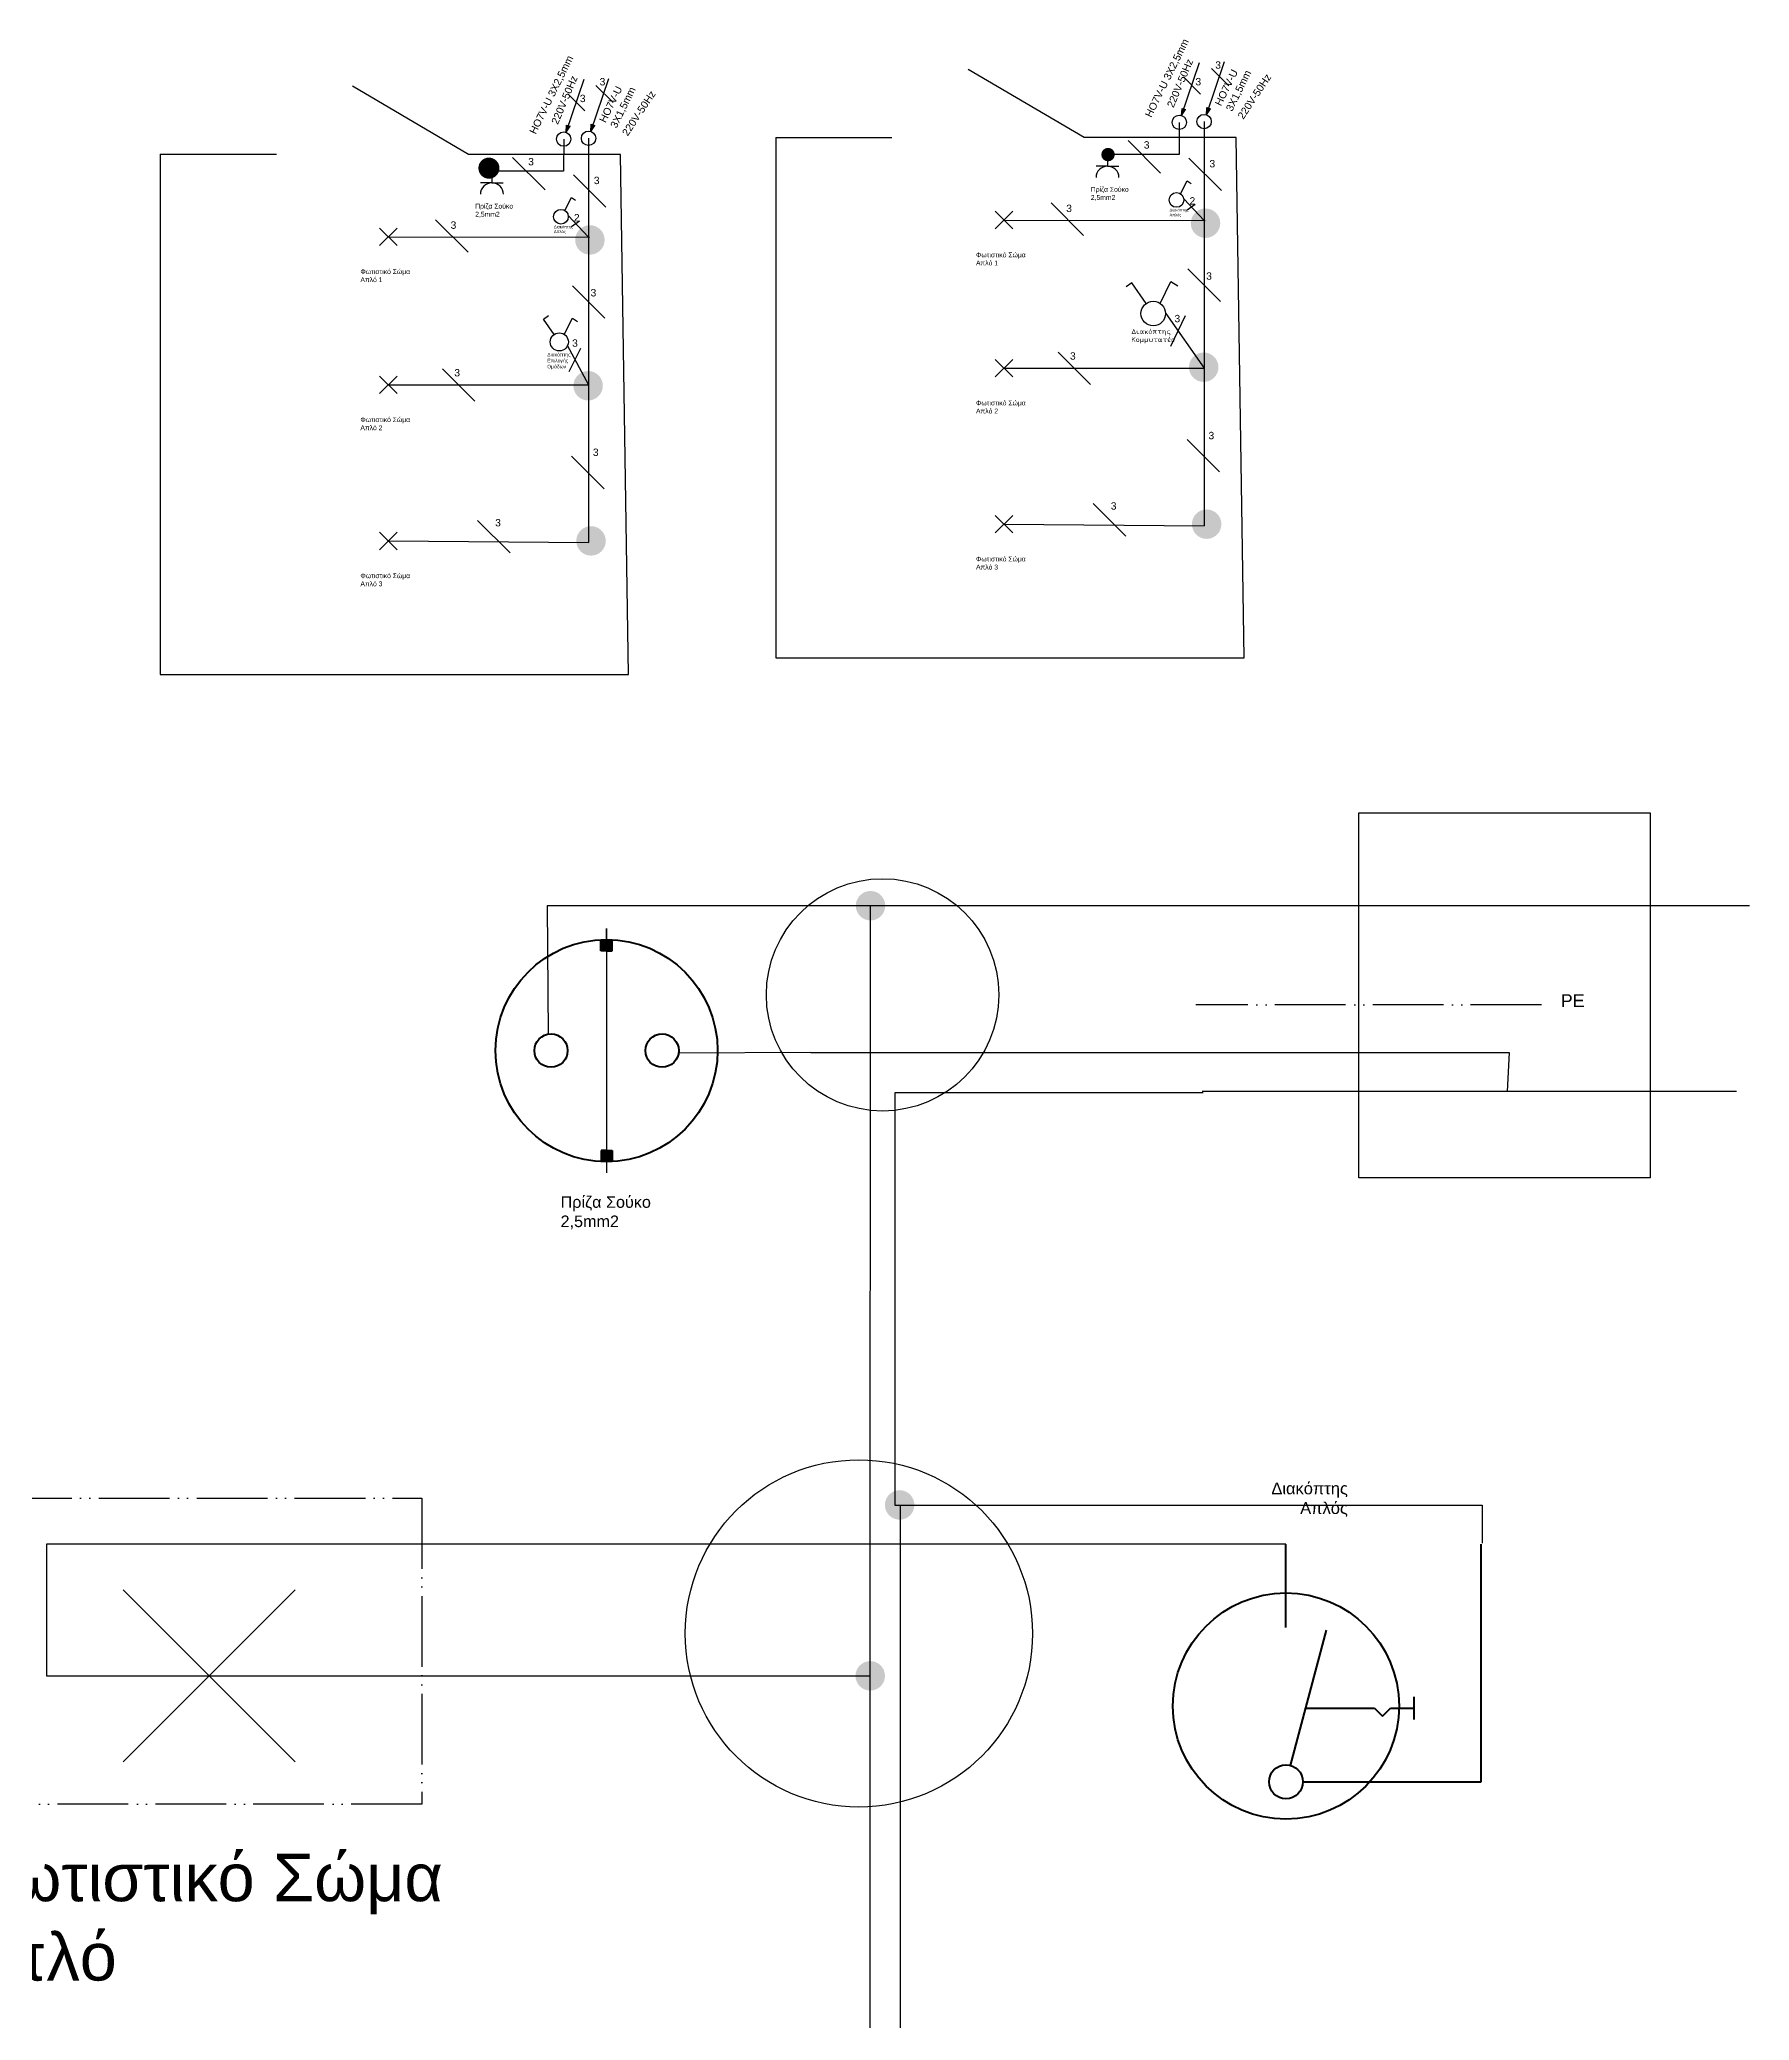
# Model space of a CAD drawing. Header units: millimetres. Extents: x 81094 to 82884, y 57169 to 58499.
# Drawn here: x 81405 to 81985, y 57827 to 58499 of the extents above; entities that cross this region are included whole.
import ezdxf

# ---------------------------------------------------------------- set-up
doc = ezdxf.new("R2010")
doc.units = ezdxf.units.MM
doc.linetypes.add('ACAD_ISO05W100', pattern=[33, 24, -3, 0, -3, 0, -3])
for name, color, linetype, lineweight in [('2S', 7, 'Continuous', 200), ('S', 7, 'Continuous', 100), ('S_2', 7, 'Continuous', 50), ('S_4', 7, 'Continuous', 25)]:
    doc.layers.add(name, color=color, linetype=linetype, lineweight=lineweight)
doc.styles.get("Standard").update_dxf_attribs({"font": 'arial.ttf'})

msp = doc.modelspace()

# ---------------------------------------------------------------- hatches: boundary and pattern name
h = msp.add_hatch(color=256)
h.dxf.hatch_style = 1
h.paths.add_polyline_path([(81583.49, 58467.15), (81584.84, 58469.18), (81584.24, 58469.39)])
h.paths.add_polyline_path([(81583.49, 58467.15), (81584.24, 58469.39), (81583.65, 58469.59)])
h = msp.add_hatch(color=256)
h.dxf.hatch_style = 1
h.paths.add_polyline_path([(81591.91, 58467.43), (81593.26, 58469.46), (81592.66, 58469.66)])
h.paths.add_polyline_path([(81591.91, 58467.43), (81592.66, 58469.66), (81592.07, 58469.86)])
h = msp.add_hatch(color=256)
h.dxf.hatch_style = 1
h.paths.add_polyline_path([(81792.32, 58472.83), (81793.67, 58474.86), (81793.08, 58475.06)])
h.paths.add_polyline_path([(81792.32, 58472.83), (81793.08, 58475.06), (81792.48, 58475.27)])
h = msp.add_hatch(color=256)
h.dxf.hatch_style = 1
h.paths.add_polyline_path([(81800.74, 58473.1), (81802.09, 58475.13), (81801.5, 58475.34)])
h.paths.add_polyline_path([(81800.74, 58473.1), (81801.5, 58475.34), (81800.9, 58475.54)])
at = {"true_color": 0x000000}
h = msp.add_hatch(color=18, dxfattribs=at)
h.dxf.hatch_style = 1
edge = h.paths.add_edge_path()
edge.add_arc((81557.33, 58454.99), 3.58, 0, 360)
h = msp.add_hatch(color=18, dxfattribs=at)
h.dxf.hatch_style = 1
edge = h.paths.add_edge_path()
edge.add_arc((81767.36, 58459.59), 2.29, 0, 360)
h = msp.add_hatch(color=18, dxfattribs=at)
h.dxf.hatch_style = 1
edge = h.paths.add_edge_path()
edge.add_arc((81591.59, 58430.64), 5, 0, 360)
h = msp.add_hatch(color=18, dxfattribs=at)
h.dxf.hatch_style = 1
edge = h.paths.add_edge_path()
edge.add_arc((81800.42, 58436.31), 5, 0, 360)
h = msp.add_hatch(color=18, dxfattribs=at)
h.dxf.hatch_style = 1
edge = h.paths.add_edge_path()
edge.add_arc((81799.81, 58387.46), 5, 0, 360)
h = msp.add_hatch(color=18, dxfattribs=at)
h.dxf.hatch_style = 1
edge = h.paths.add_edge_path()
edge.add_arc((81590.98, 58381.17), 5, 0, 360)
h = msp.add_hatch(color=18, dxfattribs=at)
h.dxf.hatch_style = 1
edge = h.paths.add_edge_path()
edge.add_arc((81800.8, 58334.21), 5, 0, 360)
h = msp.add_hatch(color=18, dxfattribs=at)
h.dxf.hatch_style = 1
edge = h.paths.add_edge_path()
edge.add_arc((81591.97, 58328.53), 5, 0, 360)
h = msp.add_hatch(color=18, dxfattribs=at)
h.dxf.hatch_style = 1
edge = h.paths.add_edge_path()
edge.add_arc((81686.78, 58204.77), 5, 0, 360)
h = msp.add_hatch(color=18, dxfattribs=at)
h.dxf.hatch_style = 1
edge = h.paths.add_edge_path()
edge.add_arc((81696.66, 58001.47), 5, 0, 360)
h = msp.add_hatch(color=18, dxfattribs=at)
h.dxf.hatch_style = 1
edge = h.paths.add_edge_path()
edge.add_arc((81686.69, 57943.5), 5, 0, 360)
at = {"layer": '2S'}
h = msp.add_hatch(color=256, dxfattribs=at)
h.dxf.hatch_style = 1
h.paths.add_polyline_path([(81597.23, 58193.27, 0.012506), (81595.35, 58193.22), (81595.35, 58189.5), (81597.23, 58189.5)])
h.paths.add_polyline_path([(81599.11, 58193.22, 0.012506), (81597.23, 58193.27), (81597.23, 58189.5), (81599.11, 58189.5)])
h = msp.add_hatch(color=256, dxfattribs=at)
h.dxf.hatch_style = 1
h.paths.add_polyline_path([(81597.23, 58121.69), (81595.37, 58121.69), (81595.37, 58117.97, 0.012373), (81597.23, 58117.93)])
h.paths.add_polyline_path([(81599.13, 58121.69), (81597.25, 58121.69), (81597.23, 58117.93, 0.012638), (81599.13, 58117.97)])

# ---------------------------------------------------------------- linework, layer by layer
for p, q in [((81792.32, 58472.83), (81798.43, 58490.84)), ((81800.74, 58473.1), (81806.85, 58491.12)), ((81583.49, 58467.15), (81589.6, 58485.17)), ((81591.91, 58467.43), (81598.02, 58485.44)), ((81593.65, 58483.06), (81599.5, 58477.21)), ((81792.91, 58485.92), (81798.76, 58480.07)), ((81802.49, 58488.74), (81808.33, 58482.89)), ((81584.08, 58480.24), (81589.92, 58474.39)), ((81583.49, 58467.15), (81583.65, 58469.59)), ((81583.65, 58469.59), (81584.84, 58469.18)), ((81591.91, 58467.43), (81592.07, 58469.86)), ((81591.91, 58467.43), (81593.26, 58469.46)), ((81592.07, 58469.86), (81593.26, 58469.46)), ((81791.53, 58470.52), (81791.48, 58459.67)), ((81792.32, 58472.83), (81792.48, 58475.27)), ((81792.32, 58472.83), (81793.67, 58474.86)), ((81792.48, 58475.27), (81793.67, 58474.86)), ((81799.95, 58470.79), (81799.95, 58454.46)), ((81800.74, 58473.1), (81800.9, 58475.54)), ((81800.74, 58473.1), (81802.09, 58475.13)), ((81800.9, 58475.54), (81802.09, 58475.13)), ((81582.7, 58464.84), (81582.65, 58453.99)), ((81583.49, 58467.15), (81584.84, 58469.18)), ((81591.12, 58465.12), (81591.12, 58448.79)), ((81774.19, 58464.32), (81785.2, 58453.31)), ((81565.36, 58458.65), (81576.37, 58447.64)), ((81791.48, 58459.67), (81767.17, 58459.61)), ((81767.17, 58459.56), (81767.17, 58455.67)), ((81794.8, 58458.38), (81805.81, 58447.37)), ((81558.34, 58450), (81554.45, 58450)), ((81582.65, 58453.99), (81558.34, 58453.93)), ((81558.34, 58453.88), (81558.34, 58450)), ((81558.34, 58450), (81562.22, 58450)), ((81585.97, 58452.7), (81596.98, 58441.7)), ((81767.17, 58455.67), (81763.28, 58455.67)), ((81767.17, 58455.67), (81771.05, 58455.67)), ((81791.97, 58446.26), (81794.17, 58450.73)), ((81794.17, 58450.73), (81795.57, 58449.79)), ((81583.13, 58440.58), (81585.34, 58445.05)), ((81585.34, 58445.05), (81586.73, 58444.11)), ((81748.06, 58443.18), (81759.07, 58432.17)), ((81799.95, 58437.28), (81793.08, 58444.55)), ((81796.92, 58442.65), (81794.16, 58440.77)), ((81539.23, 58437.5), (81550.24, 58426.49)), ((81591.12, 58431.6), (81584.25, 58438.87)), ((81588.09, 58436.98), (81585.33, 58435.1)), ((81729.06, 58440.36), (81735.02, 58434.4)), ((81735.02, 58440.36), (81729.06, 58434.4)), ((81732.04, 58437.38), (81800.32, 58437.28)), ((81520.23, 58434.68), (81526.19, 58428.72)), ((81526.19, 58434.68), (81520.23, 58428.72)), ((81523.21, 58431.7), (81591.49, 58431.6)), ((81775.4, 58416.07), (81773.53, 58414.74)), ((81780.33, 58409.09), (81775.4, 58416.07)), ((81785, 58409.12), (81788.68, 58416.59)), ((81788.68, 58416.59), (81791.01, 58415.02)), ((81794.46, 58420.79), (81805.47, 58409.78)), ((81585.63, 58415.11), (81596.64, 58404.1)), ((81575.84, 58403.72), (81577.59, 58404.95)), ((81579.47, 58398.57), (81575.84, 58403.72)), ((81582.91, 58398.6), (81585.63, 58404.1)), ((81585.63, 58404.1), (81587.35, 58402.95)), ((81786.95, 58405.72), (81799.95, 58387.14)), ((81788.61, 58394.62), (81793.68, 58404.97)), ((81583.86, 58394.89), (81591.12, 58381.47)), ((81584.57, 58386), (81588.46, 58393.96)), ((81729.06, 58390.12), (81735.02, 58384.16)), ((81735.02, 58390.12), (81729.06, 58384.16)), ((81750.39, 58392.6), (81761.4, 58381.6)), ((81520.23, 58384.45), (81526.19, 58378.49)), ((81526.19, 58384.45), (81520.23, 58378.49)), ((81541.56, 58386.93), (81552.57, 58375.92)), ((81732.04, 58387.14), (81799.97, 58387.14)), ((81799.97, 58387.14), (81799.93, 58384.82)), ((81523.21, 58381.47), (81591.14, 58381.47)), ((81591.14, 58381.47), (81591.1, 58379.14)), ((81794.19, 58362.93), (81805.2, 58351.92)), ((81585.36, 58357.25), (81596.37, 58346.24)), ((81553.51, 58335.51), (81564.51, 58324.5)), ((81729.06, 58337.18), (81735.02, 58331.22)), ((81735.02, 58337.18), (81729.06, 58331.22)), ((81762.34, 58341.19), (81773.35, 58330.18)), ((81520.23, 58331.5), (81526.19, 58325.54)), ((81526.19, 58331.5), (81520.23, 58325.54)), ((81433.26, 57972.69), (81491.64, 57914.31)), ((81491.64, 57972.69), (81433.26, 57914.31))]:
    msp.add_line(p, q)
at = {"ltscale": 2}
for p, q in [((81799.95, 58454.5), (81799.95, 58333.67)), ((81591.12, 58448.82), (81591.12, 58327.99)), ((81523.21, 58328.52), (81591.12, 58327.99)), ((81732.04, 58334.2), (81799.95, 58333.67))]:
    msp.add_line(p, q, dxfattribs=at)
at = {"color": 4}
for p, q in [((81796.12, 58204.77), (81577.1, 58204.77)), ((81577.1, 58204.77), (81577.48, 58161.17)), ((81686.69, 57943.5), (81686.78, 58204.77)), ((81984.91, 58204.77), (81795.99, 58204.77)), ((81462.45, 57943.5), (81686.69, 57943.5)), ((81686.69, 57279.62), (81686.69, 57943.5))]:
    msp.add_line(p, q, dxfattribs=at)
at = {"color": 3, "linetype": 'ACAD_ISO05W100'}
msp.add_line((81914.34, 58171.09), (81797.08, 58171.09), dxfattribs=at)
at = {"color": 1}
for p, q in [((81666.51, 58154.97), (81621.65, 58154.73)), ((81666.51, 58154.97), (81903.48, 58154.97)), ((81903.48, 58154.97), (81902.78, 58141.76)), ((81799.65, 58141.3), (81695.05, 58141.3)), ((81695.05, 58141.3), (81695.05, 58001.38)), ((81980.57, 58141.76), (81799.25, 58141.76)), ((81695.05, 58001.38), (81894.24, 58001.38)), ((81696.96, 57692.9), (81696.96, 58001.25)), ((81894.24, 58001.38), (81894.24, 57988.48))]:
    msp.add_line(p, q, dxfattribs=at)
at = {"color": 219, "true_color": 0x642165}
for p, q in [((81827.71, 57988.19), (81407.2, 57988.19)), ((81407.2, 57988.19), (81407.2, 57943.5)), ((81407.2, 57943.5), (81462.45, 57943.5))]:
    msp.add_line(p, q, dxfattribs=at)
at = {"color": 1, "ltscale": 2}
for points in [[(81445.85, 58459.68), (81445.85, 58283.19), (81604.7, 58283.19), (81601.98, 58459.66), (81550.39, 58459.66), (81511.02, 58482.76)], [(81654.68, 58465.36), (81654.68, 58288.87), (81813.53, 58288.87), (81810.81, 58465.34), (81759.22, 58465.34), (81719.85, 58488.44)], [(81654.68, 58465.36), (81694.06, 58465.36)], [(81445.85, 58459.68), (81485.22, 58459.68)]]:
    msp.add_lwpolyline(points, dxfattribs=at)
msp.add_lwpolyline([(81951.25, 58236.27), (81951.25, 58112.43), (81852.45, 58112.43), (81852.45, 58236.27)], close=True)
at = {"color": 3, "linetype": 'ACAD_ISO05W100'}
msp.add_lwpolyline([(81391.83, 58003.78), (81534.57, 58003.78), (81534.57, 57899.91), (81391.83, 57899.91)], close=True, dxfattribs=at)
for centre, radius in [((81791.53, 58470.52), 2.44), ((81799.95, 58470.79), 2.44), ((81582.7, 58464.84), 2.44), ((81591.12, 58465.12), 2.44), ((81790.58, 58444.19), 2.49), ((81581.75, 58438.51), 2.49), ((81782.69, 58405.66), 4.16), ((81581.21, 58396.04), 3.07), ((81690.86, 58174.53), 39.41), ((81682.83, 57957.89), 58.91)]:
    msp.add_circle(centre, radius)
for centre in [(81558.34, 58446.11), (81767.17, 58451.79)]:
    msp.add_arc(centre, 3.89, 0, 180)
at = {"layer": '2S'}
for p, q in [((81595.35, 58189.5), (81595.35, 58193.22)), ((81597.23, 58189.5), (81595.35, 58189.5)), ((81597.23, 58189.5), (81599.11, 58189.5)), ((81599.11, 58189.5), (81599.11, 58193.22)), ((81597.25, 58121.69), (81595.37, 58121.69)), ((81595.37, 58121.69), (81595.37, 58117.97)), ((81597.23, 58117.93), (81597.25, 58121.69)), ((81597.25, 58121.69), (81599.13, 58121.69)), ((81599.13, 58121.69), (81599.13, 58117.97)), ((81829.2, 57913.13), (81841.47, 57958.98))]:
    msp.add_line(p, q, dxfattribs=at)
at = {"layer": 'S'}
for p, q in [((81827.71, 57959.87), (81827.71, 57988.19)), ((81893.94, 57907.57), (81893.94, 57988.19)), ((81871.22, 57928.67), (81871.22, 57936.34)), ((81833.46, 57907.57), (81893.94, 57907.57))]:
    msp.add_line(p, q, dxfattribs=at)
at = {"layer": 'S_2'}
for p, q in [((81834.39, 57932.5), (81850.24, 57932.5)), ((81850.24, 57932.5), (81857.78, 57932.5)), ((81857.78, 57932.5), (81860.49, 57929.79)), ((81860.49, 57929.79), (81863.21, 57932.5)), ((81863.21, 57932.5), (81871.22, 57932.5))]:
    msp.add_line(p, q, dxfattribs=at)
for centre, radius in [((81597.23, 58155.6), 37.67), ((81578.39, 58155.6), 5.65), ((81616.06, 58155.6), 5.65), ((81827.71, 57933.25), 38.36), ((81827.71, 57907.57), 5.75)]:
    msp.add_circle(centre, radius, dxfattribs=at)
at = {"layer": 'S_4'}
for p, q in [((81597.23, 58193.27), (81597.23, 58197.04)), ((81597.23, 58197.04), (81597.23, 58114.16)), ((81597.23, 58117.93), (81597.23, 58114.16))]:
    msp.add_line(p, q, dxfattribs=at)

# ---------------------------------------------------------------- texts
at = {"char_height": 2.5, "attachment_point": 1}
for s, insert, rotation in [('HO7V-U 3Χ2,5mm', (81779.78, 58473.06), 63.80533), ('HO7V-U 3Χ2,5mm', (81570.95, 58467.39), 63.80533), ('220V-50Hz', (81787.23, 58476.25), 67.15011), ('220V-50Hz', (81578.4, 58470.57), 67.15011), ('HO7V-U \\P3Χ1,5mm', (81594.62, 58471.28), 63.87128), ('HO7V-U \\P3Χ1,5mm', (81803.45, 58476.96), 63.87128), ('220V-50Hz', (81811.14, 58472.74), 56.44464), ('220V-50Hz', (81602.31, 58467.06), 56.44464)]:
    msp.add_mtext_dynamic_manual_height_columns(s, width=30.8334, gutter_width=12.5, heights=[0], dxfattribs=dict(at, insert=insert, rotation=rotation))
for s, insert in [('3', (81803.72, 58491.23)), ('3', (81594.89, 58485.55)), ('3', (81797, 58485.57)), ('3', (81588.17, 58479.89)), ('3', (81779.48, 58464.12)), ('3', (81570.65, 58458.45)), ('3', (81801.75, 58457.75)), ('3', (81592.92, 58452.07)), ('3', (81753.16, 58442.6)), ('2', (81794.99, 58445.12)), ('3', (81544.33, 58436.92)), ('2', (81586.16, 58439.44)), ('3', (81800.64, 58419.64)), ('3', (81591.81, 58413.97)), ('3', (81789.89, 58405.21)), ('3', (81585.55, 58396.9)), ('3', (81754.44, 58392.51)), ('3', (81545.6, 58386.84)), ('3', (81801.43, 58365.53)), ('3', (81592.6, 58359.85)), ('3', (81768.28, 58341.64)), ('3', (81559.45, 58335.96))]:
    msp.add_mtext_dynamic_manual_height_columns(s, width=8.7579, gutter_width=12.5, heights=[0], dxfattribs=dict(at, insert=insert))
for s, insert, char_height, width, attachment_point in [('Πρίζα Σούκο\\P2,5mm2', (81552.68, 58442.93), 1.6485, 13.2273, 1), ('Πρίζα Σούκο\\P2,5mm2', (81761.51, 58448.61), 1.6485, 13.2273, 1), ('Διακόπτης\\PΑπλός', (81579.38, 58435.6), 0.987, 7.4067, 1), ('Διακόπτης\\PΑπλός', (81788.21, 58441.28), 0.987, 7.4067, 1), ('{\\fArial|b0|i0|c161|p34;Φωτιστικό Σώμα\\PΑπλό\\fArial|b0|i0|c0|p34; 1}', (81722.57, 58426.4), 1.6485, 17.5026, 1), ('{\\fArial|b0|i0|c161|p34;Φωτιστικό Σώμα\\PΑπλό\\fArial|b0|i0|c0|p34; 1}', (81513.74, 58420.72), 1.6485, 17.5026, 1), ('{\\fISOCPEUR|b0|i0|c161|p34;Διακόπτης\\PΚομμυτατέρ}', (81775.25, 58400.41), 1.6485, 27.0019, 1), ('Διακόπτης\\PΕπιλογής\\PΟμάδων', (81577.12, 58392.33), 1.215, 9.1248, 1), ('{\\fArial|b0|i0|c161|p34;Φωτιστικό Σώμα\\PΑπλό\\fArial|b0|i0|c0|p34; 2}', (81722.57, 58376.16), 1.6485, 17.5026, 1), ('{\\fArial|b0|i0|c161|p34;Φωτιστικό Σώμα\\PΑπλό\\fArial|b0|i0|c0|p34; 2}', (81513.74, 58370.49), 1.6485, 17.5026, 1), ('{\\fArial|b0|i0|c161|p34;Φωτιστικό Σώμα\\PΑπλό\\fArial|b0|i0|c0|p34; 3}', (81722.57, 58323.22), 1.6485, 17.5026, 1), ('{\\fArial|b0|i0|c161|p34;Φωτιστικό Σώμα\\PΑπλό\\fArial|b0|i0|c0|p34; 3}', (81513.74, 58317.54), 1.6485, 17.5026, 1), ('Πρίζα Σούκο\\P2,5mm2', (81581.64, 58106.21), 3.9258, 31.5002, 1), ('Διακόπτης\\PΑπλός', (81848.7, 58009.09), 3.997, 30.0082, 3), ('Φωτιστικό Σώμα\\PΑπλό', (81376.66, 57883.2), 16.1478, 171.4483, 1)]:
    msp.add_mtext(s, dxfattribs=dict(insert=insert, char_height=char_height, width=width, attachment_point=attachment_point))
at = {"color": 3, "linetype": 'ACAD_ISO05W100', "insert": (81920.91, 58174.74), "char_height": 4.361, "attachment_point": 1}
msp.add_mtext_dynamic_manual_height_columns('PE', width=26.8619, gutter_width=21.81, heights=[0], dxfattribs=at)

doc.saveas('drawing.dxf')
